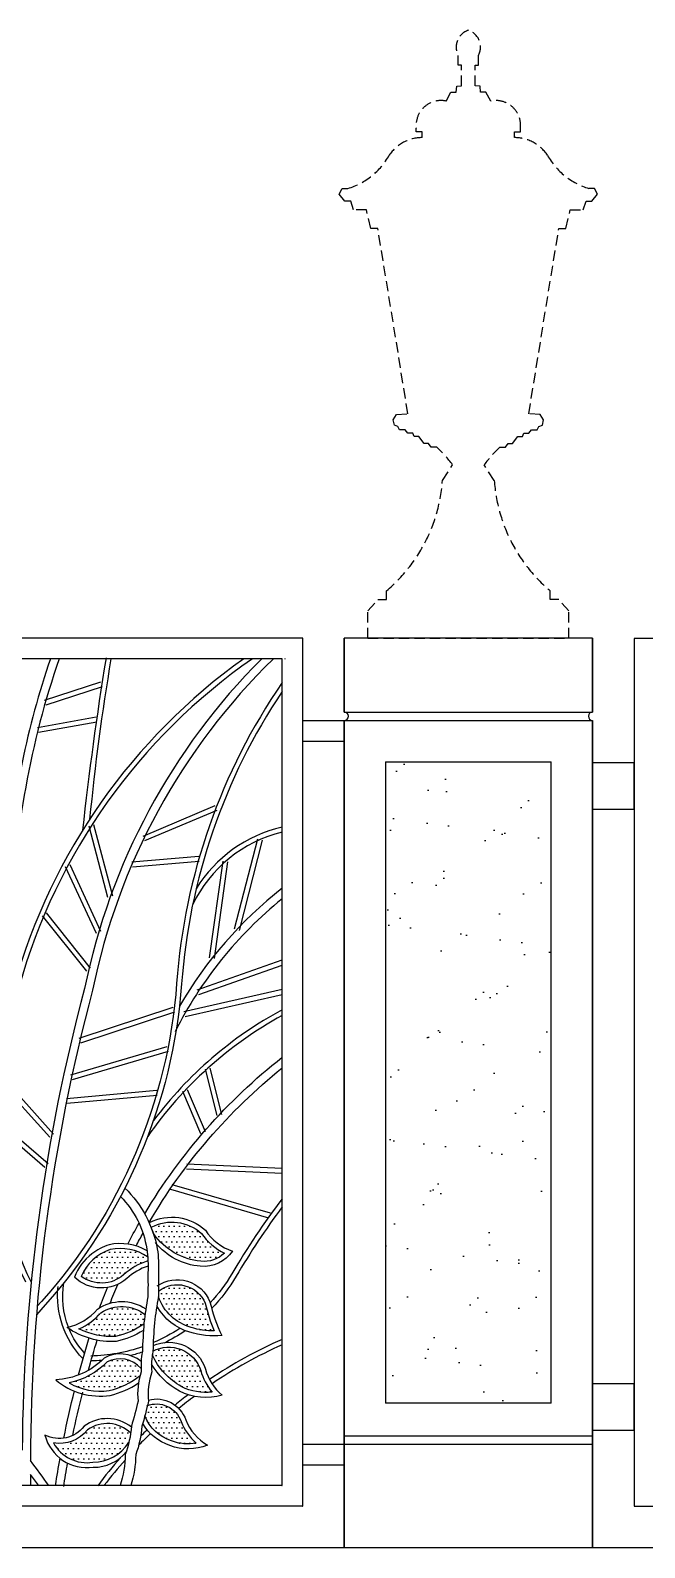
# Model space of a CAD drawing. Extents: x -51224 to -13975, y -20628 to 9094.
# Drawn here: x -49065 to -48323, y -13035 to -11200 of the extents above; entities that cross this region are included whole.
import ezdxf

# ---------------------------------------------------------------- set-up
doc = ezdxf.new("R2010")
doc.units = 0
doc.header["$LTSCALE"] = 5
doc.header["$MEASUREMENT"] = 0
doc.linetypes.add('HIDDEN', pattern=[0.375, 0.25, -0.125])
doc.layers.get('0').update_dxf_attribs({"linetype": 'CONTINUOUS'})
for name, color, linetype in [('0-BCA', 33, 'CONTINUOUS'), ('0-HATCH', 8, 'CONTINUOUS'), ('0-T_BLOCK', 7, 'CONTINUOUS'), ('1', 8, 'CONTINUOUS'), ('2', 2, 'CONTINUOUS'), ('4', 4, 'CONTINUOUS'), ('5', 5, 'CONTINUOUS')]:
    doc.layers.add(name, color=color, linetype=linetype)
pattern_1 = [(180, (-67435.053, -16433.38), (-3.125, 6.25), [0, -6.25])]

msp = doc.modelspace()

# ---------------------------------------------------------------- hatches: boundary and pattern name
at = {"layer": '0-HATCH'}
h = msp.add_hatch(dxfattribs=at)
h.set_pattern_fill('AR-SAND', color=2, scale=50, style=0)
h.set_pattern_definition([(142.5, (-91771.98, 0), (3.14967, 96.34119), [0, -76, 0, -85, 0, -81.25]), (172.5, (-91771.98, 0), (-88.48884, 141.1073), [0, -41, 0, -68.5, 0, -26.25]), (212.5, (-91710.48, 0), (-155.7071, 0.28295), [0, -25, 0, -90, 0, -117.5]), (222.5, (-91710.48, 0), (-150.30633, 43.88378), [0, -12.5, 0, -59, 0, -67.5])])
h.paths.add_polyline_path([(-48436, -12084.1), (-48636, -12084.1), (-48636, -12859.7), (-48436, -12859.7)])
at = {"layer": '0-T_BLOCK'}
h = msp.add_hatch(dxfattribs=at)
h.set_pattern_fill('DOTS', color=2, scale=100, style=0)
h.set_pattern_definition(pattern_1)
h.paths.add_polyline_path([(-48862.4, -12651.4, -0.038092), (-48858, -12655.2, 0.126461), (-48831.2, -12678.2, -0.156014), (-48851.6, -12688.3, -0.054354), (-48859.3, -12688.3, -0.033864), (-48870, -12686.5, -0.180756), (-48916.5, -12655, 0.005103), (-48917.4, -12652.3), (-48919.1, -12647.3, -0.10595), (-48897.8, -12641.1, -0.177482)])
at = {"layer": '1'}
h = msp.add_hatch(dxfattribs=at)
h.set_pattern_fill('DOTS', color=2, scale=100, style=0)
h.set_pattern_definition(pattern_1)
h.paths.add_polyline_path([(-48972.3, -12675.5, -0.036331), (-48965.1, -12673.5, -0.189795), (-48923.5, -12683.1), (-48923.3, -12687.9, 0.064744), (-48940.6, -12695.7, 0.059603), (-48957.4, -12708.3, -0.307316), (-49003.7, -12706.6, -0.204853)])
h = msp.add_hatch(dxfattribs=at)
h.set_pattern_fill('DOTS', color=2, scale=100, style=0)
h.set_pattern_definition(pattern_1)
h.paths.add_polyline_path([(-48910.4, -12724.3, -0.003517), (-48910.6, -12731.2, 0.000117), (-48910.6, -12731.4, 0.23813), (-48871, -12768.4, 0.074583), (-48843, -12772.5, -0.048306), (-48853.9, -12739, 0.489687)])
h = msp.add_hatch(dxfattribs=at)
h.set_pattern_fill('DOTS', color=2, scale=100, style=0)
h.set_pattern_definition(pattern_1)
edge = h.paths.add_edge_path()
edge.add_arc((-48954.8, -12788.4), 45.4, 411.9234, 480.5249)
edge.add_arc((-48954.5, -12788.8), 45.9, 480.5249, 502.2751)
edge.add_arc((-49036.7, -12700.6), 75.6, 294.3461, 307.3176, ccw=False)
edge.add_arc((-48969.9, -12708.5), 70.6, 239.6884, 280.5454)
edge.add_arc((-48981.9, -12688.2), 93.2, 285.5148, 305.2121)
edge.add_arc((-48658.1, -12791.4), 271.4, 531.802, 534.2802, ccw=False)
edge = h.paths.add_edge_path()
edge.add_line((-48931.5, -12817.8), (-48932.6, -12826.5))
edge.add_arc((-48981.7, -12772.8), 72.8, 239.6014, 312.4349, ccw=False)
edge.add_arc((-49039, -12743.4), 94.3, 282.5234, 312.8631)
edge.add_arc((-48955.9, -12838.3), 31.9, 400.0476, 486.2795, ccw=False)
edge = h.paths.add_edge_path()
edge.add_line((-48917.2, -12797), (-48917.9, -12801.4))
edge.add_arc((-48851.1, -12775), 71.8, 201.5641, 274.4365)
edge.add_arc((-48791.5, -12801.1), 70.6, 200.9385, 220.1263, ccw=False)
edge.add_arc((-48898.1, -12833.5), 41.2, 370.0104, 477.6001)
edge = h.paths.add_edge_path()
edge.add_line((-48924.4, -12863), (-48927, -12875.4))
edge.add_arc((-48875.1, -12852.7), 56.6, 203.6268, 280.6137)
edge.add_arc((-48821.3, -12858.3), 66.2, 201.1567, 228.9803, ccw=False)
edge.add_arc((-48913.7, -12894.1), 32.9, 381.1567, 468.8215)
edge = h.paths.add_edge_path()
edge.add_arc((-48972.2, -12924.2), 39.6, 404.8103, 499.437)
edge.add_arc((-49026.9, -12877.3), 32.5, 251.1449, 319.437, ccw=False)
edge.add_arc((-48992, -12876.6), 55.2, 214.6501, 326.0492)
edge.add_line((-48946.2, -12907.5), (-48944, -12896.3))

# ---------------------------------------------------------------- linework, layer by layer
at = {"color": 3}
for p, q in [((-48736, -11934.6), (-49386.1, -11934.6)), ((-48736, -12984.1), (-48736, -11934.6)), ((-48761, -11959.6), (-49386.1, -11959.6)), ((-48761, -12959.1), (-48761, -11959.6)), ((-48686, -12034.6), (-48736, -12034.6)), ((-48686, -12059.6), (-48736, -12059.6))]:
    msp.add_line(p, q, dxfattribs=at)
at = {"color": 3, "elevation": 0}
for points in [[(-47136, -11935.1), (-48335.5, -11935.1), (-48335.5, -12984.6), (-47136, -12984.6)], [(-48335.5, -12085.5), (-48386, -12085.5), (-48386, -12141.4), (-48335.5, -12141.4)], [(-48335.5, -12836.6), (-48386, -12836.6), (-48386, -12892.5), (-48335.5, -12892.5)]]:
    msp.add_lwpolyline(points, close=True, dxfattribs=at)
at = {"color": 3}
msp.add_lwpolyline([(-48761, -11959.6), (-50011.1, -11959.6), (-50011.1, -12959.1), (-48761, -12959.1)], close=True, dxfattribs=at)
at = {"layer": '0-BCA'}
for p, q in [((-48686, -11934.6), (-48686, -12024.1)), ((-48686, -12024.1), (-48686, -11934.6)), ((-48386, -11934.6), (-48686, -11934.6)), ((-48386, -12024.1), (-48386, -11934.6)), ((-48386, -11934.6), (-48386, -12024.1)), ((-48686, -13034.6), (-48686, -12034.1)), ((-48686, -12034.1), (-48686, -13034.6)), ((-48386, -13034.6), (-48386, -12034.1)), ((-48386, -12034.1), (-48386, -13034.6))]:
    msp.add_line(p, q, dxfattribs=at)
for centre, start, end in [((-48686, -12029.1), 270, 90), ((-48386, -12029.1), 90, 270)]:
    msp.add_arc(centre, 5, start, end, dxfattribs=at)
at = {"layer": '0-T_BLOCK'}
for centre in [(-48761.5, -12959.1), (-48736.5, -12984.1)]:
    msp.add_arc(centre, 0.5, 270, 0, dxfattribs=at)
at = {"layer": '1', "linetype": 'HIDDEN', "ltscale": 10}
msp.add_line((-48657.4, -11934.6), (-48414.6, -11934.6), dxfattribs=at)
at = {"layer": '1'}
for p, q in [((-49048.1, -12009.8), (-48979.9, -11987.5)), ((-49046.2, -12015.5), (-48978, -11993.2)), ((-49056.5, -12042.6), (-48985.8, -12030)), ((-49055.4, -12048.6), (-48984.8, -12035.9)), ((-48929.1, -12174), (-48842, -12137.1)), ((-48926.8, -12179.5), (-48839.7, -12142.6)), ((-48971.5, -12248.3), (-48994.3, -12162.1)), ((-48965.7, -12246.7), (-48988.5, -12160.6)), ((-48790.8, -12177.7), (-48818.9, -12286.6)), ((-48785, -12179.2), (-48813.1, -12288.1)), ((-48942.5, -12205.1), (-48861.8, -12198.3)), ((-48985.5, -12291.9), (-49022.7, -12211.3)), ((-48980.1, -12289.4), (-49017.3, -12208.8)), ((-48942, -12211.1), (-48861.3, -12204.3)), ((-48848.7, -12321.4), (-48832.4, -12204.5)), ((-48842.8, -12322.2), (-48826.5, -12205.4)), ((-48997.1, -12337.5), (-49050.5, -12270.6)), ((-48992.4, -12333.8), (-49045.8, -12266.8)), ((-48863.8, -12359.9), (-48761, -12323.7)), ((-48861.8, -12365.6), (-48761, -12330.1)), ((-48879.6, -12386.3), (-48761, -12359.4)), ((-48878.2, -12392.2), (-48761, -12365.6)), ((-49006.3, -12418.6), (-48892.5, -12381.1)), ((-49004.4, -12424.3), (-48890.7, -12386.8)), ((-49016.2, -12462.7), (-48900.1, -12428.6)), ((-49014.5, -12468.4), (-48898.4, -12434.3)), ((-48854.1, -12456), (-48839.9, -12512.1)), ((-48848.3, -12454.6), (-48834.1, -12510.6)), ((-49041.8, -12538.4), (-49108, -12465)), ((-49037.3, -12534.4), (-49103.5, -12461)), ((-49021.6, -12491.3), (-48912.4, -12481.5)), ((-49021, -12497.2), (-48911.9, -12487.5)), ((-48859.2, -12534.1), (-48881.1, -12483.1)), ((-48853.7, -12531.7), (-48875.5, -12480.8)), ((-49047.8, -12574.8), (-49111.1, -12520.3)), ((-49043.9, -12570.3), (-49107.2, -12515.8)), ((-48876.5, -12576.3), (-48761, -12581.8)), ((-48876.2, -12570.3), (-48761, -12575.8)), ((-48776.9, -12636), (-48895.5, -12601.6)), ((-48775.2, -12630.3), (-48893.8, -12595.8))]:
    msp.add_line(p, q, dxfattribs=at)
at = {"layer": '1', "color": 1}
for p, q in [((-48386, -12899.7), (-48686, -12899.7)), ((-48386, -12909.7), (-48686, -12909.7))]:
    msp.add_line(p, q, dxfattribs=at)
at = {"layer": '1', "color": 4}
msp.add_line((-49065.1, -12946), (-49065.1, -12959.1), dxfattribs=at)
at = {"layer": '1', "linetype": 'HIDDEN', "ltscale": 10}
for points in [[(-48657.4, -11934.6), (-48657.4, -11901.7), (-48645.3, -11887.9), (-48634.9, -11887.9), (-48634.9, -11877.5, 0.202293), (-48567.3, -11744.1), (-48555.1, -11725.1, 0.051076), (-48574.1, -11703.9), (-48581, -11703.9), (-48584.2, -11699.1), (-48589.4, -11699.1), (-48595.8, -11690.7), (-48601.6, -11690.7), (-48603.2, -11687), (-48609, -11687), (-48612.2, -11682.8), (-48619, -11682.8), (-48621.1, -11678.6), (-48625.4, -11677), (-48626.9, -11670.6), (-48622.7, -11664.3), (-48609, -11663.3), (-48645.3, -11439.3), (-48653.9, -11439.3), (-48659.1, -11416.7), (-48674.7, -11416.7), (-48678.2, -11406.4), (-48685.1, -11406.4), (-48692.1, -11397.7), (-48688.6, -11390.8), (-48681.7, -11390.8, 0.198146), (-48631.6, -11350.6, -0.248993), (-48591.8, -11329.4), (-48591.8, -11322.4), (-48598.9, -11322.4), (-48598.9, -11317.9, -0.513023), (-48562.9, -11285.2), (-48557.2, -11274.3), (-48550.7, -11274.3), (-48550.1, -11267.3), (-48544.3, -11266.6), (-48544.3, -11241.6), (-48548.2, -11241.6), (-48548.2, -11230.1, -0.468725), (-48536, -11199.6, 3.564488)], [(-48414.6, -11934.6), (-48414.6, -11901.7), (-48426.7, -11887.9), (-48437.1, -11887.9), (-48437.1, -11877.5, -0.202293), (-48504.7, -11744.1), (-48516.9, -11725.1, -0.051076), (-48497.9, -11703.9), (-48491, -11703.9), (-48487.8, -11699.1), (-48482.5, -11699.1), (-48476.2, -11690.7), (-48470.4, -11690.7), (-48468.8, -11687), (-48463, -11687), (-48459.8, -11682.8), (-48453, -11682.8), (-48450.8, -11678.6), (-48446.6, -11677), (-48445, -11670.6), (-48449.3, -11664.3), (-48463, -11663.3), (-48426.7, -11439.3), (-48418.1, -11439.3), (-48412.8, -11416.7), (-48397.2, -11416.7), (-48393.8, -11406.4), (-48386.8, -11406.4), (-48379.9, -11397.7), (-48383.4, -11390.8), (-48390.3, -11390.8, -0.198146), (-48440.4, -11350.6, 0.248993), (-48480.2, -11329.4), (-48480.2, -11322.4), (-48473.1, -11322.4), (-48473.1, -11317.9, 0.513023), (-48509, -11285.2), (-48514.8, -11274.3), (-48521.2, -11274.3), (-48521.9, -11267.3), (-48527.7, -11266.6), (-48527.7, -11241.6), (-48523.8, -11241.6), (-48523.8, -11230.1, 0.468725), (-48536, -11199.6, -3.564488)]]:
    msp.add_lwpolyline(points, format="xyb", dxfattribs=at)
at = {"layer": '1', "color": 4}
for points in [[(-48807.3, -11959.6, 0.171094), (-49084.5, -12354.1, 0.205998), (-49071.3, -12713.1, 0.205998)], [(-48796.9, -11959.6, 0.174235), (-49078.8, -12356, 0.208179), (-49064.4, -12713.7, 0.208179)], [(-48785.7, -11959.6, 0.147388), (-48999.7, -12358.4, 0.063736), (-49075.1, -12916.8, 0.063736)], [(-48771.5, -11959.6, 0.150811), (-48990, -12360.6, 0.065193), (-49065.1, -12929.4, 0.065193)], [(-48761, -11988.5, 0.133125), (-48888.5, -12352.2, -0.165242), (-49051.8, -12737.1)], [(-48761, -11999.2, 0.130059), (-48882.5, -12352.7, -0.165243), (-49047.3, -12741.1)], [(-48927.1, -12630.8, -0.091424), (-48761, -12441.6)], [(-48921.8, -12641.4, -0.090844), (-48761, -12454.4)], [(-48951, -12599.8, -0.157299), (-48911.9, -12673.3, -0.058651), (-48910.6, -12702.2, -0.014697), (-48910.6, -12731.2, 0.015354), (-48915.3, -12762.8, 0.010415), (-48917.2, -12797.5, 0.071318), (-48918.5, -12822, 0.112487), (-48922.4, -12857.6, -0.007782), (-48930.4, -12887.8, -0.067424), (-48937.9, -12922.1, -0.073523), (-48943.9, -12959.6)], [(-48956.3, -12610, -0.156748), (-48924.6, -12673.3, -0.058651), (-48923.3, -12702.2, -0.014697), (-48923.3, -12731.2, 0.015354), (-48928, -12762.8, 0.010415), (-48929.9, -12797.5, 0.071318), (-48931.2, -12822, 0.112487), (-48935.1, -12857.6, -0.007782), (-48943.1, -12887.8, -0.067424), (-48950.6, -12922.1, -0.073523), (-48956.7, -12959.6)], [(-48761, -12612.6, 0.028671), (-48821.7, -12703.3, -0.054369), (-48847.9, -12738.5, -0.054369)], [(-48761, -12622.6, 0.02656), (-48816.5, -12706.3, -0.059051), (-48846.2, -12745.4, -0.059051)], [(-48947.6, -12667.5, -0.010283), (-48933.9, -12642.4, -0.010283)], [(-48921.1, -12641.4, -0.312643), (-48853.8, -12650.7, 0.164509), (-48820.9, -12676.1, -0.279095), (-48859.9, -12694.3, -0.205451), (-48914, -12665.7, -2.951473)], [(-48916.5, -12655), (-48919.2, -12647.1, -0.313479), (-48858.4, -12654.6, 0.131146), (-48830.7, -12678.5, -0.223388), (-48859.3, -12688.3, -0.216081), (-48916.2, -12655.3)], [(-48937.5, -12669.8, -0.006383), (-48929.2, -12654.4, -0.006383)], [(-48990.9, -12679.4, 0.140702), (-49012, -12707.5, 0.140702)], [(-48923.5, -12683.1, 0.206182), (-48968.7, -12674.2, 0.222597), (-49003.7, -12706.6, 0.089432)], [(-48924.3, -12675.5, 0.187596), (-48970.2, -12668.4, 0.090608), (-48990.9, -12679.4, -2.189733)], [(-48923, -12694.1, 0.111431), (-48948.6, -12709.3, -0.385382), (-49012, -12707.5, -0.385382)], [(-48923.3, -12687.9, 0.116422), (-48952.6, -12704.8, -0.347577), (-49003.7, -12706.6, -0.347577)], [(-49019.3, -12768, -0.136221), (-49024.7, -12714.4)], [(-48968.9, -12739, -0.00894), (-48959.6, -12716.3, -0.00894)], [(-48911.9, -12717.9, -0.474677), (-48848.2, -12737.2, 0.061522), (-48833.8, -12778.1, -0.097386), (-48872.7, -12774.1, -0.196314), (-48911.9, -12743.1, -2.951473)], [(-49001.6, -12806.1, -0.222034), (-49031.8, -12718.8, -1.559764)], [(-48981.8, -12744.6, -0.009509), (-48972.1, -12720.1, -0.009509)], [(-48910.4, -12724.3, -0.489687), (-48853.9, -12739, 0.048306), (-48843, -12772.5, -0.074583), (-48871, -12768.4, -0.23813), (-48910.6, -12731.4, -0.196463)], [(-48928.7, -12771.9, -0.090465), (-48961.6, -12785.3, -0.167574), (-49020.8, -12768.4, 0.158491), (-48984, -12746.1, -0.31014), (-48925.8, -12745.9, -0.321507)], [(-48928.2, -12764.3, -0.101386), (-48962.4, -12779.3, -0.129701), (-49006.5, -12770, 0.109915), (-48980, -12750.6, -0.323746), (-48926.7, -12752.7, -0.305746)], [(-48999.5, -12799.7, -0.088172), (-49018.5, -12770)], [(-48884.5, -12769.4, -0.045318), (-48916.8, -12786.7, -0.045318)], [(-49007, -12825.8, -0.009672), (-48994, -12780.6, -0.009672)], [(-48995.1, -12820.1, -0.007854), (-48984.5, -12783.7, -0.007854)], [(-48916.9, -12790.2, -0.450681), (-48853.7, -12818.8, 0.148254), (-48833.4, -12850.4, -0.187658), (-48885.2, -12845.3, -0.132224), (-48918.8, -12812.6, -0.497796)], [(-48878.1, -12772.3, -0.035559), (-48903.6, -12787.3, -0.035559)], [(-48931.4, -12809.5, 0.311484), (-48975.9, -12805.3, -0.188383), (-49034.6, -12831.7, 0.215235), (-48968.9, -12850.5, 0.094051), (-48934.6, -12835.4)], [(-48931.5, -12817.8, 0.348834), (-48972.3, -12810.1, -0.142619), (-49018.5, -12835.5, 0.164545), (-48970, -12844.6, 0.111348), (-48932.6, -12826.5, 0.105573)], [(-48929.7, -12791.7, -0.078817), (-48992.1, -12802.9)], [(-48978.9, -12808.2, -0.015696), (-48992, -12808.9)], [(-48930, -12798.2, -0.017636), (-48944.1, -12802.3, -0.017636)], [(-48917.2, -12797, -0.472912), (-48859.4, -12820.5, 0.105823), (-48845.5, -12846.6, -0.145286), (-48882.4, -12840, -0.159444), (-48917.9, -12801.4, -0.12411)], [(-49024.8, -12902.2, -0.012097), (-49011.9, -12844.8, -0.012097)], [(-49013.9, -12898.9, -0.011142), (-49002, -12846.5, -0.011142)], [(-48922.6, -12856.1, -0.393332), (-48877.4, -12880.2, 0.170741), (-48851.3, -12910.5, -0.19603), (-48896.6, -12911.1, -0.189489), (-48929.4, -12884.3, -0.189489)], [(-48924.4, -12863, -0.426444), (-48883, -12882.2, 0.122003), (-48864.7, -12908.3, -0.14191), (-48894.6, -12905.4, -0.223667), (-48927, -12875.4, -0.195523)], [(-48943.2, -12889, 0.345455), (-49000.4, -12887.9, -0.363771), (-49047.7, -12898.4, 0.384388), (-48989.2, -12937.3, 0.235997), (-48949.4, -12918.6)], [(-48944, -12896.3, 0.367571), (-48996.2, -12892.2, -0.271394), (-49037.4, -12908, 0.31487), (-48989.6, -12931.3, 0.248649), (-48946.2, -12907.5, 0.283444)], [(-49034.8, -12959.3, -0.006823), (-49029.4, -12926.6, -0.006823)], [(-49024.9, -12960.8, -0.005971), (-49020.3, -12932.4, -0.005971)]]:
    msp.add_lwpolyline(points, format="xyb", dxfattribs=at)
for points in [[(-49047.3, -12741.1), (-49057.9, -12753.1)], [(-49051.8, -12737.1), (-49057, -12742.7)]]:
    msp.add_lwpolyline(points, dxfattribs=at)
for centre, radius, start, end in [((-48050.8, -12298), 1046.4, 161.1324, 175.3987), ((-48050.8, -12298), 1036.4, 160.9434, 178.6991), ((-45086.3, -12593.5), 3939, 170.7254, 173.7872), ((-46213.8, -12423.7), 2792.9, 170.4345, 174.4538), ((-48723.4, -12325.3), 166.4, 103.0656, 148.246), ((-48722.5, -12327.2), 162.5, 103.7093, 154.5786), ((-48453.5, -12630), 498.8, 128.0598, 149.9107), ((-48453.1, -12630.4), 489.4, 128.9898, 153.3299), ((-48533.3, -12805.7), 479.1, 118.3731, 143.1142), ((-48529, -12811.9), 480.6, 118.8616, 145.1651), ((-48532.6, -13299.3), 564.8, 113.848, 124.0305), ((-48532.6, -13299.3), 558.8, 114.1203, 124.0697), ((-48532.6, -13299.3), 564.8, 127.2514, 129.3125), ((-48532.6, -13299.3), 558.8, 126.7656, 129.211), ((-48532.6, -13299.3), 558.8, 133.8984, 135.962), ((-48532.6, -13299.3), 564.8, 133.8736, 134.9835), ((-49649.1, -13381), 738.2, 34.8051, 37.7149), ((-48532.6, -13299.3), 564.8, 138.6076, 143.0364), ((-48532.6, -13299.3), 558.8, 138.4543, 142.5074), ((-49649.1, -13381), 728.2, 35.4022, 36.6799)]:
    msp.add_arc(centre, radius, start, end, dxfattribs=at)
at = {"layer": '1'}
msp.add_arc((-48757.9, -11960.1), 0.5, 0, 90, dxfattribs=at)
at = {"layer": '2'}
for p, q in [((-48686, -12024.1), (-48386, -12024.1)), ((-48686, -12034.1), (-48386, -12034.1)), ((-48636, -12084.1), (-48436, -12084.1)), ((-48636, -12084.1), (-48636, -12859.7, 0)), ((-48436, -12859.7, 0), (-48436, -12084.1)), ((-48436, -12859.7, 0), (-48636, -12859.7, 0))]:
    msp.add_line(p, q, dxfattribs=at)
at = {"layer": '4'}
msp.add_line((-50370.1, -13034.6), (-42283.1, -13034.6), dxfattribs=at)
at = {"layer": '5', "color": 3}
for p, q in [((-48686, -12909.7), (-48736, -12909.7)), ((-48686, -12934.7), (-48736, -12934.7)), ((-48761.5, -12959.6), (-49386.1, -12959.6)), ((-48736.5, -12984.6), (-49386.1, -12984.6))]:
    msp.add_line(p, q, dxfattribs=at)

doc.saveas('drawing.dxf')
